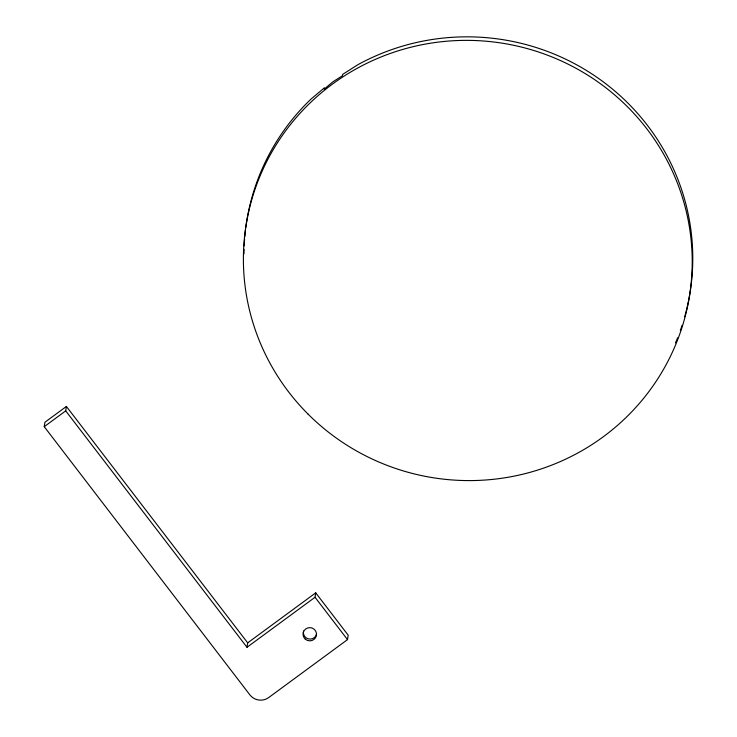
<?xml version="1.0" encoding="UTF-8"?>
<svg xmlns="http://www.w3.org/2000/svg" width="737" height="737" viewBox="0 0 737 737"><rect width="100%" height="100%" fill="white"/><g stroke="black" fill="none" stroke-linecap="round" stroke-linejoin="round"><path stroke-width="1.11" d="M247.687 642.867L315.722 592.852L348.186 635.193L347.505 639.624L268.729 697.534A13.469 13.202 8.8 0 1 249.861 694.844L44.229 426.668L44.92 422.246L66.404 406.446L247.687 642.867L246.996 647.289L65.722 410.877L66.404 406.446M246.996 647.289L315.04 597.274L315.722 592.852M44.229 426.668L65.722 410.877M315.04 597.274L347.505 639.624M682.112 325.266A224.518 220.004 8.8 0 1 680.325 330.517M677.589 337.786A224.518 220.004 8.8 0 1 675.488 342.908M243.956 253.961A224.518 220.004 8.8 0 1 244.048 249.355M244.168 245.9A224.518 220.004 8.8 0 1 244.592 238.991M244.785 236.697A224.518 220.004 8.8 0 1 245.504 229.815M245.79 227.53A224.518 220.004 8.8 0 1 310.867 99.2L324.4 87.814L324.197 89.14L332.875 81.844L342.456 75.718L342.668 74.391L357.611 64.847A224.518 220.004 8.8 0 1 606.293 84.147A224.518 220.004 8.8 0 1 684.691 316.79M316.643 633.903A6.734 6.596 8.8 0 1 308.646 638.924A6.734 6.596 8.8 0 1 303.478 631.047M307.955 414.001A224.518 220.004 8.8 0 0 684.139 320.328A224.518 220.004 8.8 0 0 411.347 47.113A224.518 220.004 8.8 0 0 307.955 414.001M305.265 639.108A6.734 6.596 8.8 0 0 316.366 635.672A6.734 6.596 8.8 0 0 307.716 627.942A6.734 6.596 8.8 0 0 305.265 639.108"/></g></svg>
